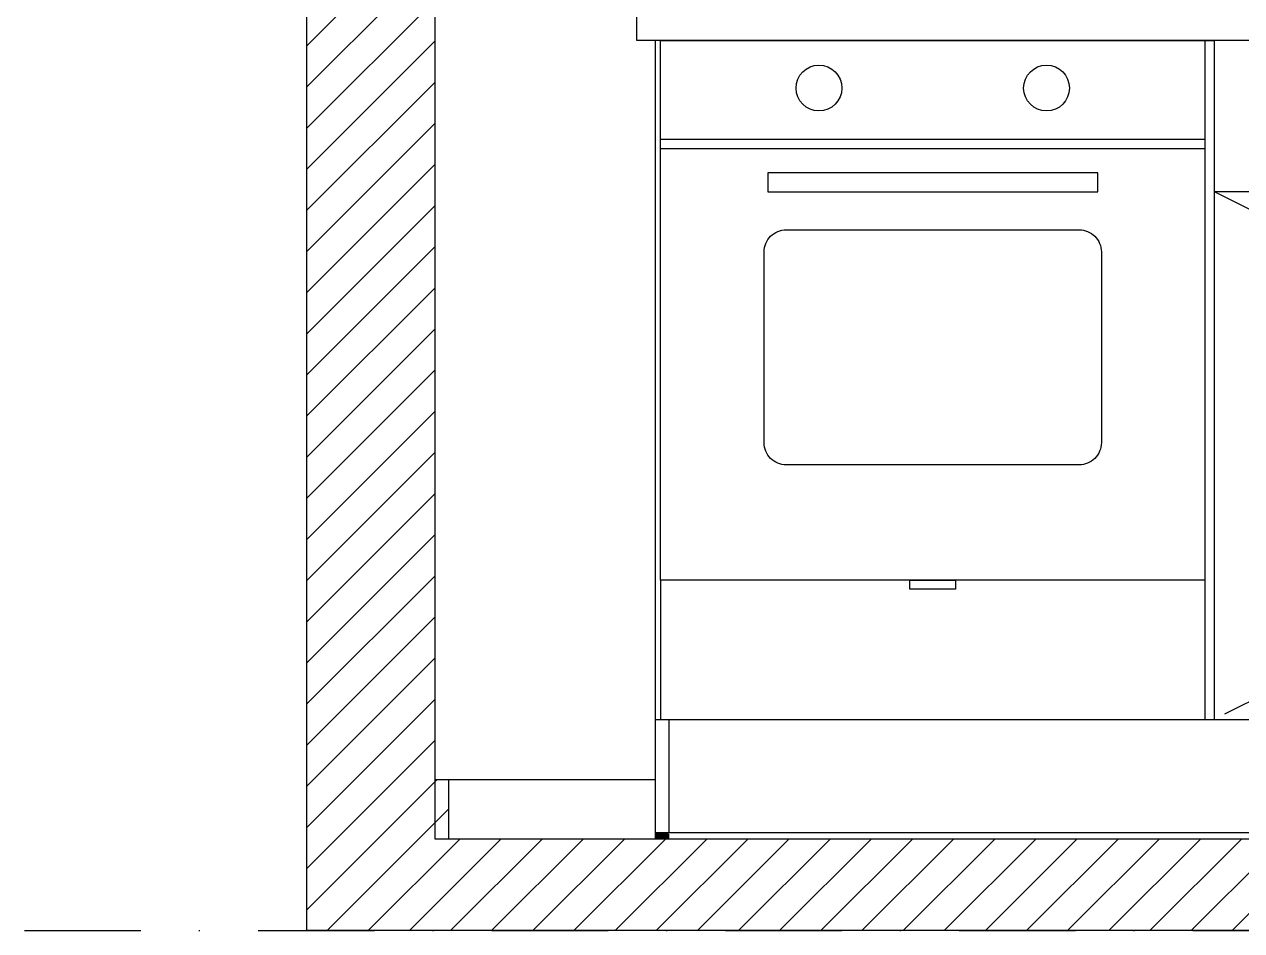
# Model space of a CAD drawing. Header units: millimetres. Extents: x 15064 to 17168, y 16262 to 17454.
# Drawn here: x 16237.8 to 16370.6, y 16648 to 16746.9 of the extents above; entities that cross this region are included whole.
import ezdxf

# ---------------------------------------------------------------- set-up
doc = ezdxf.new("R2010")
doc.units = ezdxf.units.MM
doc.linetypes.add('NASCOSTA', pattern=[9.525, 6.35, -3.175])
doc.linetypes.add('TRATTOPUNTO', pattern=[25.4, 12.7, -6.35, 0, -6.35])
for name, color, linetype in [('apertura ante', 8, 'NASCOSTA'), ('muri', 30, 'Continuous'), ('piastrelle', 11, 'Continuous'), ('sezioni', 235, 'Continuous')]:
    doc.layers.add(name, color=color, linetype=linetype)

msp = doc.modelspace()

# ---------------------------------------------------------------- hatches: boundary and pattern name
at = {"layer": 'piastrelle'}
h = msp.add_hatch(dxfattribs=at)
h.set_pattern_fill('ANSI31', color=256)
h.paths.add_polyline_path([(16284.12, 16664.49), (16282.62, 16664.49), (16282.62, 16657.99), (16284.12, 16657.99)])
h.paths.add_polyline_path([(16568.12, 16664.49), (16566.62, 16664.49), (16566.62, 16657.99), (16568.12, 16657.99)])

# ---------------------------------------------------------------- linework, layer by layer
for p, q in [((16304.62, 16745.15), (16304.62, 16748.65)), ((16488.63, 16745.15), (16304.62, 16745.15)), ((16306.62, 16745.15), (16306.62, 16658.65)), ((16365.62, 16745.15), (16367.62, 16745.15)), ((16367.62, 16745.15), (16367.62, 16671.05)), ((16354.92, 16730.71), (16318.92, 16730.71)), ((16318.92, 16730.71), (16318.92, 16728.64)), ((16354.92, 16728.64), (16354.92, 16730.71)), ((16318.92, 16728.64), (16354.92, 16728.64)), ((16367.62, 16728.65), (16425.62, 16728.65)), ((16307.22, 16686.25), (16307.22, 16671.05)), ((16334.42, 16685.25), (16334.42, 16686.25)), ((16334.42, 16686.25), (16339.42, 16686.25)), ((16339.42, 16686.25), (16339.42, 16685.25)), ((16366.62, 16686.25), (16366.62, 16671.05)), ((16339.42, 16685.25), (16334.42, 16685.25)), ((16306.62, 16671.05), (16486.63, 16671.05)), ((16306.62, 16671.05), (16308.12, 16671.05)), ((16308.12, 16671.05), (16308.12, 16658.65)), ((16308.12, 16658.65), (16306.62, 16658.65)), ((16486.63, 16658.65), (16306.62, 16658.65))]:
    msp.add_line(p, q)
for points in [[(16366.62, 16686.25), (16366.62, 16686.25), (16307.22, 16686.25), (16307.22, 16745.15), (16366.62, 16745.15), (16366.62, 16686.25)], [(16307.22, 16734.36), (16366.62, 16734.36)], [(16307.22, 16733.37), (16366.62, 16733.37)]]:
    msp.add_lwpolyline(points)
msp.add_lwpolyline([(16320.94, 16724.48), (16352.9, 16724.48, -0.414214), (16355.32, 16722.07), (16355.32, 16701.24, -0.414214), (16352.9, 16698.82), (16320.94, 16698.82, -0.414214), (16318.52, 16701.24), (16318.52, 16722.07, -0.414214)], format="xyb", close=True)
at = {"lineweight": 25}
for points in [[(16306.64, 16658.51), (16306.64, 16658.02), (16306.65, 16658.02), (16306.65, 16658.02)], [(16306.64, 16658.51), (16306.65, 16658.51), (16306.65, 16658.51)], [(16306.65, 16658.01), (16306.65, 16658.01), (16306.65, 16658.01), (16306.65, 16658.02), (16306.65, 16658.02), (16306.65, 16658.02), (16306.64, 16658.02), (16306.64, 16658.02), (16306.64, 16658.02)], [(16306.65, 16658.51), (16306.65, 16658.02), (16306.66, 16658.02), (16306.66, 16658.02), (16306.67, 16658.02)], [(16306.65, 16658.51), (16306.66, 16658.51), (16306.66, 16658.51), (16306.67, 16658.51)], [(16306.65, 16658.02), (16306.65, 16658.02), (16306.65, 16658.01)], [(16306.67, 16658.01), (16306.66, 16658.01), (16306.66, 16658.01), (16306.66, 16658.01), (16306.66, 16658.02), (16306.66, 16658.02), (16306.65, 16658.02), (16306.65, 16658.02), (16306.65, 16658.02)], [(16307.96, 16658), (16307.91, 16658), (16307.86, 16658), (16307.8, 16658), (16307.74, 16658), (16307.68, 16658), (16307.62, 16658), (16307.54, 16658), (16307.47, 16658), (16307.4, 16658), (16307.33, 16658), (16307.26, 16658), (16307.19, 16658), (16307.12, 16658), (16307.05, 16658), (16306.99, 16658), (16306.93, 16658), (16306.88, 16658), (16306.83, 16658), (16306.78, 16658), (16306.74, 16658), (16306.71, 16658), (16306.69, 16658), (16306.67, 16658), (16306.66, 16658), (16306.65, 16658), (16306.65, 16658.01)], [(16306.65, 16658.01), (16306.65, 16658.01)], [(16306.67, 16657.99), (16306.66, 16657.99), (16306.66, 16657.99), (16306.66, 16657.99), (16306.66, 16657.99), (16306.66, 16658), (16306.65, 16658), (16306.65, 16658), (16306.65, 16658)], [(16306.67, 16658.01), (16306.67, 16658.01), (16306.67, 16658.02), (16306.67, 16658.02), (16306.67, 16658.02), (16306.67, 16658.51)], [(16306.69, 16658.51), (16306.68, 16658.51), (16306.68, 16658.51), (16306.68, 16658.51), (16306.67, 16658.51), (16306.67, 16658.51)], [(16306.69, 16658.01), (16306.68, 16658.01), (16306.68, 16658.01), (16306.68, 16658.02), (16306.68, 16658.02), (16306.68, 16658.02), (16306.67, 16658.02), (16306.67, 16658.02), (16306.67, 16658.02)], [(16307.95, 16657.99), (16307.9, 16657.99), (16307.85, 16657.99), (16307.79, 16657.99), (16307.73, 16657.99), (16307.67, 16657.99), (16307.59, 16657.99), (16307.52, 16657.99), (16307.45, 16657.99), (16307.38, 16657.99), (16307.3, 16657.99), (16307.23, 16657.99), (16307.16, 16657.99), (16307.09, 16657.99), (16307.02, 16657.99), (16306.96, 16657.99), (16306.9, 16657.99), (16306.85, 16657.99), (16306.8, 16657.99), (16306.76, 16657.99), (16306.73, 16657.99), (16306.7, 16657.99), (16306.68, 16657.99), (16306.67, 16657.99), (16306.67, 16657.99)], [(16306.68, 16658.51), (16306.68, 16658.65)], [(16306.68, 16658.51), (16306.68, 16658.02), (16306.68, 16658.02), (16306.68, 16658.02), (16306.69, 16658.02)], [(16306.69, 16658.01), (16306.69, 16658.01), (16306.69, 16658.02), (16306.69, 16658.02), (16306.69, 16658.02), (16306.69, 16658.51)], [(16306.73, 16658.51), (16306.72, 16658.51), (16306.71, 16658.51), (16306.71, 16658.51), (16306.7, 16658.51), (16306.69, 16658.51)], [(16306.71, 16658.51), (16306.71, 16658.02), (16306.71, 16658.02), (16306.72, 16658.02), (16306.73, 16658.02)], [(16306.72, 16658.01), (16306.71, 16658.01), (16306.71, 16658.01), (16306.71, 16658.02), (16306.71, 16658.02), (16306.71, 16658.02), (16306.71, 16658.02), (16306.71, 16658.02)], [(16306.72, 16658.01), (16306.72, 16658.01), (16306.72, 16658.01), (16306.72, 16658.01), (16306.73, 16658.02), (16306.73, 16658.02), (16306.73, 16658.51)], [(16306.77, 16658.51), (16306.76, 16658.51), (16306.76, 16658.51), (16306.75, 16658.51), (16306.74, 16658.51), (16306.73, 16658.51)], [(16306.75, 16658.51), (16306.75, 16658.02), (16306.76, 16658.02), (16306.76, 16658.02), (16306.77, 16658.02)], [(16306.76, 16658.01), (16306.75, 16658.01), (16306.75, 16658.02), (16306.75, 16658.02), (16306.75, 16658.02), (16306.75, 16658.02), (16306.75, 16658.02)], [(16306.76, 16658.01), (16306.76, 16658.01), (16306.77, 16658.01), (16306.77, 16658.01), (16306.77, 16658.01), (16306.77, 16658.02), (16306.77, 16658.02), (16306.77, 16658.51)], [(16306.83, 16658.51), (16306.82, 16658.51), (16306.81, 16658.51), (16306.81, 16658.51), (16306.8, 16658.51), (16306.79, 16658.51), (16306.77, 16658.51)], [(16306.8, 16658.51), (16306.8, 16658.02), (16306.81, 16658.02), (16306.81, 16658.02), (16306.82, 16658.02), (16306.83, 16658.02)], [(16306.81, 16658.01), (16306.81, 16658.02), (16306.81, 16658.02), (16306.81, 16658.02), (16306.8, 16658.02), (16306.8, 16658.02), (16306.8, 16658.02)], [(16306.81, 16658.01), (16306.82, 16658.01), (16306.82, 16658.01), (16306.82, 16658.01), (16306.83, 16658.01), (16306.83, 16658.02), (16306.83, 16658.02), (16306.83, 16658.51)], [(16306.9, 16658.51), (16306.89, 16658.51), (16306.88, 16658.51), (16306.87, 16658.51), (16306.87, 16658.51), (16306.85, 16658.51), (16306.83, 16658.51)], [(16306.87, 16658.02), (16306.88, 16658.01), (16306.88, 16658.01), (16306.88, 16658.01), (16306.89, 16658.01), (16306.9, 16658.02), (16306.9, 16658.02), (16306.9, 16658.51)], [(16306.87, 16658.51), (16306.87, 16658.02), (16306.87, 16658.02), (16306.88, 16658.02), (16306.89, 16658.02), (16306.9, 16658.02)], [(16306.87, 16658.02), (16306.87, 16658.02), (16306.87, 16658.02), (16306.87, 16658.02), (16306.87, 16658.02)], [(16306.97, 16658.51), (16306.96, 16658.51), (16306.95, 16658.51), (16306.94, 16658.51), (16306.94, 16658.51), (16306.92, 16658.51), (16306.9, 16658.51)], [(16306.94, 16658.51), (16306.94, 16658.02), (16306.94, 16658.02), (16306.95, 16658.01), (16306.95, 16658.01), (16306.96, 16658.01), (16306.97, 16658.02), (16306.97, 16658.02), (16306.97, 16658.02), (16306.97, 16658.51)], [(16306.94, 16658.02), (16306.94, 16658.02), (16306.95, 16658.02), (16306.96, 16658.02), (16306.97, 16658.02)], [(16307.05, 16658.51), (16307.04, 16658.51), (16307.03, 16658.51), (16307.02, 16658.51), (16307.02, 16658.51), (16307, 16658.51), (16306.97, 16658.51)], [(16307.02, 16658.51), (16307.02, 16658.02), (16307.02, 16658.02), (16307.03, 16658.01), (16307.03, 16658.01), (16307.04, 16658.01), (16307.05, 16658.02), (16307.05, 16658.02), (16307.05, 16658.02), (16307.05, 16658.51)], [(16307.02, 16658.02), (16307.02, 16658.02), (16307.03, 16658.02), (16307.04, 16658.02), (16307.05, 16658.02)], [(16307.14, 16658.51), (16307.13, 16658.51), (16307.12, 16658.51), (16307.11, 16658.51), (16307.1, 16658.51), (16307.08, 16658.51), (16307.05, 16658.51)], [(16307.1, 16658.51), (16307.1, 16658.02), (16307.11, 16658.02), (16307.11, 16658.01), (16307.12, 16658.01), (16307.13, 16658.01), (16307.14, 16658.02), (16307.14, 16658.02), (16307.14, 16658.02), (16307.14, 16658.51)], [(16307.1, 16658.02), (16307.11, 16658.02), (16307.12, 16658.02), (16307.13, 16658.02), (16307.14, 16658.02)], [(16307.14, 16658.51), (16307.14, 16658.51), (16307.14, 16658.51)], [(16307.23, 16658.51), (16307.22, 16658.51), (16307.21, 16658.51), (16307.2, 16658.51), (16307.19, 16658.51), (16307.16, 16658.51), (16307.14, 16658.51)], [(16307.19, 16658.51), (16307.19, 16658.02), (16307.2, 16658.02), (16307.2, 16658.01), (16307.21, 16658.01), (16307.22, 16658.01), (16307.23, 16658.02), (16307.23, 16658.02), (16307.23, 16658.02), (16307.23, 16658.51)], [(16307.19, 16658.02), (16307.2, 16658.02), (16307.21, 16658.02), (16307.22, 16658.02), (16307.23, 16658.02)], [(16307.32, 16658.51), (16307.31, 16658.51), (16307.3, 16658.51), (16307.29, 16658.51), (16307.28, 16658.51), (16307.26, 16658.51), (16307.23, 16658.51)], [(16307.28, 16658.51), (16307.28, 16658.02), (16307.29, 16658.02), (16307.29, 16658.01), (16307.3, 16658.01), (16307.31, 16658.01), (16307.32, 16658.02), (16307.32, 16658.02), (16307.32, 16658.02), (16307.32, 16658.51)], [(16307.28, 16658.02), (16307.29, 16658.02), (16307.3, 16658.02), (16307.31, 16658.02), (16307.32, 16658.02)], [(16307.42, 16658.51), (16307.41, 16658.51), (16307.4, 16658.51), (16307.39, 16658.51), (16307.38, 16658.51), (16307.35, 16658.51), (16307.32, 16658.51)], [(16307.38, 16658.51), (16307.38, 16658.02), (16307.38, 16658.02), (16307.38, 16658.02), (16307.39, 16658.01), (16307.4, 16658.01), (16307.41, 16658.01), (16307.41, 16658.02), (16307.42, 16658.02), (16307.42, 16658.51)], [(16307.38, 16658.02), (16307.39, 16658.02), (16307.4, 16658.02), (16307.41, 16658.02), (16307.42, 16658.02)], [(16307.51, 16658.51), (16307.5, 16658.51), (16307.49, 16658.51), (16307.48, 16658.51), (16307.47, 16658.51), (16307.44, 16658.51), (16307.42, 16658.51)], [(16307.47, 16658.51), (16307.47, 16658.02), (16307.47, 16658.02), (16307.47, 16658.02), (16307.49, 16658.01), (16307.49, 16658.01), (16307.5, 16658.01), (16307.51, 16658.02), (16307.51, 16658.02), (16307.51, 16658.51)], [(16307.47, 16658.02), (16307.48, 16658.02), (16307.49, 16658.02), (16307.5, 16658.02), (16307.51, 16658.02)], [(16307.6, 16658.51), (16307.59, 16658.51), (16307.58, 16658.51), (16307.57, 16658.51), (16307.56, 16658.51), (16307.54, 16658.51), (16307.51, 16658.51)], [(16307.56, 16658.51), (16307.56, 16658.02), (16307.56, 16658.02), (16307.57, 16658.02), (16307.58, 16658.01), (16307.58, 16658.01), (16307.59, 16658.01), (16307.6, 16658.02), (16307.6, 16658.02), (16307.6, 16658.51)], [(16307.56, 16658.02), (16307.57, 16658.02), (16307.58, 16658.02), (16307.59, 16658.02), (16307.6, 16658.02)], [(16307.69, 16658.51), (16307.68, 16658.51), (16307.67, 16658.51), (16307.66, 16658.51), (16307.65, 16658.51), (16307.63, 16658.51), (16307.6, 16658.51)], [(16307.65, 16658.51), (16307.65, 16658.02), (16307.65, 16658.02), (16307.66, 16658.02), (16307.67, 16658.01), (16307.67, 16658.01), (16307.68, 16658.01), (16307.68, 16658.02), (16307.69, 16658.02), (16307.69, 16658.51)], [(16307.65, 16658.02), (16307.66, 16658.02), (16307.67, 16658.02), (16307.68, 16658.02), (16307.69, 16658.02)], [(16307.77, 16658.51), (16307.77, 16658.51), (16307.76, 16658.51), (16307.75, 16658.51), (16307.74, 16658.51), (16307.71, 16658.51), (16307.69, 16658.51)], [(16307.74, 16658.51), (16307.74, 16658.02), (16307.74, 16658.02), (16307.74, 16658.02), (16307.75, 16658.01), (16307.75, 16658.01), (16307.76, 16658.01), (16307.77, 16658.02), (16307.77, 16658.02), (16307.77, 16658.51)], [(16307.74, 16658.02), (16307.75, 16658.02), (16307.76, 16658.02), (16307.77, 16658.02), (16307.77, 16658.02)], [(16307.84, 16658.51), (16307.84, 16658.51), (16307.83, 16658.51), (16307.83, 16658.51), (16307.81, 16658.51), (16307.79, 16658.51), (16307.77, 16658.51)], [(16307.84, 16658.02), (16307.84, 16658.01), (16307.83, 16658.01), (16307.83, 16658.01), (16307.82, 16658.01), (16307.81, 16658.02), (16307.81, 16658.02), (16307.81, 16658.51)], [(16307.81, 16658.02), (16307.83, 16658.02), (16307.83, 16658.02), (16307.84, 16658.02), (16307.84, 16658.02)], [(16307.84, 16658.02), (16307.84, 16658.02), (16307.84, 16658.02), (16307.84, 16658.02), (16307.84, 16658.51)], [(16307.91, 16658.51), (16307.91, 16658.51), (16307.9, 16658.51), (16307.89, 16658.51), (16307.88, 16658.51), (16307.86, 16658.51), (16307.84, 16658.51)], [(16307.9, 16658.01), (16307.9, 16658.01), (16307.9, 16658.01), (16307.89, 16658.01), (16307.89, 16658.01), (16307.88, 16658.02), (16307.88, 16658.02), (16307.88, 16658.51)], [(16307.88, 16658.02), (16307.89, 16658.02), (16307.9, 16658.02), (16307.91, 16658.02), (16307.91, 16658.02)], [(16307.9, 16658.01), (16307.9, 16658.02), (16307.91, 16658.02), (16307.91, 16658.02), (16307.91, 16658.02), (16307.91, 16658.02), (16307.91, 16658.02), (16307.91, 16658.51)], [(16307.97, 16658.51), (16307.97, 16658.51), (16307.96, 16658.51), (16307.94, 16658.51), (16307.93, 16658.51), (16307.91, 16658.51)], [(16307.96, 16658.01), (16307.96, 16658.01), (16307.95, 16658.01), (16307.95, 16658.01), (16307.95, 16658.01), (16307.95, 16658.02), (16307.94, 16658.02), (16307.94, 16658.51)], [(16307.94, 16658.02), (16307.96, 16658.02), (16307.97, 16658.02), (16307.97, 16658.02)], [(16308.08, 16657.99), (16308.08, 16657.99), (16308.06, 16657.99), (16308.05, 16657.99), (16308.02, 16657.99), (16307.99, 16657.99), (16307.95, 16657.99)], [(16307.96, 16658.01), (16307.97, 16658.01), (16307.97, 16658.02), (16307.97, 16658.02), (16307.97, 16658.02), (16307.97, 16658.02), (16307.97, 16658.02), (16307.97, 16658.51)], [(16308.09, 16658.01), (16308.09, 16658), (16308.08, 16658), (16308.07, 16658), (16308.06, 16658), (16308.03, 16658), (16308, 16658), (16307.96, 16658)], [(16308.02, 16658.51), (16308.01, 16658.51), (16308.01, 16658.51), (16308, 16658.51), (16307.98, 16658.51), (16307.97, 16658.51)], [(16308.01, 16658.01), (16308.01, 16658.01), (16308, 16658.01), (16308, 16658.01), (16308, 16658.01), (16308, 16658.02), (16308, 16658.02), (16308, 16658.51)], [(16308, 16658.02), (16308.01, 16658.02), (16308.01, 16658.02), (16308.02, 16658.02)], [(16308.01, 16658.01), (16308.01, 16658.01), (16308.01, 16658.02), (16308.01, 16658.02), (16308.02, 16658.02), (16308.02, 16658.02), (16308.02, 16658.02), (16308.02, 16658.51)], [(16308.06, 16658.51), (16308.05, 16658.51), (16308.05, 16658.51), (16308.04, 16658.51), (16308.03, 16658.51), (16308.02, 16658.51)], [(16308.05, 16658.01), (16308.04, 16658.01), (16308.04, 16658.01), (16308.04, 16658.01), (16308.04, 16658.02), (16308.04, 16658.02), (16308.04, 16658.51)], [(16308.04, 16658.02), (16308.05, 16658.02), (16308.05, 16658.02), (16308.06, 16658.02)], [(16308.05, 16658.01), (16308.05, 16658.01), (16308.05, 16658.01), (16308.05, 16658.02), (16308.05, 16658.02), (16308.05, 16658.02), (16308.05, 16658.02), (16308.06, 16658.02), (16308.06, 16658.02), (16308.06, 16658.51)], [(16308.06, 16658.51), (16308.06, 16658.65)], [(16308.07, 16658.01), (16308.07, 16658.01), (16308.06, 16658.02), (16308.06, 16658.02), (16308.06, 16658.02), (16308.06, 16658.51)], [(16308.08, 16658.51), (16308.08, 16658.51), (16308.07, 16658.51), (16308.06, 16658.51), (16308.06, 16658.51), (16308.06, 16658.51)], [(16308.06, 16658.02), (16308.07, 16658.02), (16308.08, 16658.02), (16308.08, 16658.02)], [(16308.07, 16658.01), (16308.07, 16658.01), (16308.08, 16658.01), (16308.08, 16658.02), (16308.08, 16658.02), (16308.08, 16658.02), (16308.08, 16658.02), (16308.08, 16658.02), (16308.08, 16658.02), (16308.08, 16658.51)], [(16308.09, 16658.01), (16308.08, 16658.01), (16308.08, 16658.02), (16308.08, 16658.02), (16308.08, 16658.02), (16308.08, 16658.51)], [(16308.09, 16658.51), (16308.09, 16658.51), (16308.08, 16658.51), (16308.08, 16658.51)], [(16308.08, 16658.02), (16308.09, 16658.02), (16308.09, 16658.02)], [(16308.09, 16658), (16308.09, 16658), (16308.09, 16658), (16308.09, 16658), (16308.09, 16657.99), (16308.08, 16657.99), (16308.08, 16657.99), (16308.08, 16657.99), (16308.08, 16657.99)], [(16308.09, 16658.51), (16308.09, 16658.02), (16308.1, 16658.02)], [(16308.09, 16658.51), (16308.1, 16658.51)], [(16308.09, 16658.01), (16308.09, 16658.01), (16308.09, 16658.01), (16308.09, 16658.02), (16308.1, 16658.02), (16308.1, 16658.02), (16308.1, 16658.02), (16308.1, 16658.02), (16308.1, 16658.51)], [(16308.09, 16658.02), (16308.09, 16658.02), (16308.09, 16658.02), (16308.09, 16658.02), (16308.09, 16658.02), (16308.09, 16658.01), (16308.09, 16658.01), (16308.09, 16658.01)], [(16308.09, 16658.01), (16308.09, 16658.01)]]:
    msp.add_lwpolyline(points, dxfattribs=at)
for centre in [(16324.5, 16739.95), (16349.34, 16739.95)]:
    msp.add_circle(centre, 2.5)
at = {"layer": 'apertura ante'}
for p, q in [((16367.62, 16728.65), (16425.62, 16699.85)), ((16425.62, 16699.85), (16367.62, 16671.05))]:
    msp.add_line(p, q, dxfattribs=at)
at = {"layer": 'muri'}
for p, q in [((16268.62, 16647.99), (16268.62, 16892.99)), ((16282.62, 16657.99), (16282.62, 16878.99)), ((16568.12, 16657.99), (16282.62, 16657.99)), ((16880.36, 16647.99), (16268.62, 16647.99))]:
    msp.add_line(p, q, dxfattribs=at)
at = {"layer": 'muri', "linetype": 'Continuous'}
for p, q in [((16268.62, 16744.57), (16282.62, 16758.57)), ((16268.62, 16740.08), (16282.62, 16754.08)), ((16268.62, 16735.59), (16282.62, 16749.59)), ((16268.62, 16731.1), (16282.62, 16745.1)), ((16268.62, 16726.61), (16282.62, 16740.61)), ((16268.62, 16722.12), (16282.62, 16736.12)), ((16268.62, 16717.63), (16282.62, 16731.63)), ((16268.62, 16713.14), (16282.62, 16727.14)), ((16268.62, 16708.65), (16282.62, 16722.65)), ((16268.62, 16704.16), (16282.62, 16718.16)), ((16268.62, 16699.67), (16282.62, 16713.67)), ((16268.62, 16695.18), (16282.62, 16709.18)), ((16268.62, 16690.69), (16282.62, 16704.69)), ((16268.62, 16686.2), (16282.62, 16700.2)), ((16268.62, 16681.71), (16282.62, 16695.71)), ((16268.62, 16677.22), (16282.62, 16691.22)), ((16268.62, 16672.73), (16282.62, 16686.73)), ((16268.62, 16668.24), (16282.62, 16682.24)), ((16268.62, 16663.75), (16282.62, 16677.75)), ((16268.62, 16659.26), (16282.62, 16673.26)), ((16268.62, 16654.77), (16282.62, 16668.77)), ((16268.62, 16650.28), (16282.62, 16664.28)), ((16270.82, 16647.99), (16282.62, 16659.79)), ((16275.31, 16647.99), (16285.31, 16657.99)), ((16279.8, 16647.99), (16289.8, 16657.99)), ((16284.29, 16647.99), (16294.29, 16657.99)), ((16288.78, 16647.99), (16298.78, 16657.99)), ((16293.27, 16647.99), (16303.27, 16657.99)), ((16297.76, 16647.99), (16307.76, 16657.99)), ((16302.25, 16647.99), (16312.25, 16657.99)), ((16306.74, 16647.99), (16316.74, 16657.99)), ((16311.23, 16647.99), (16321.23, 16657.99)), ((16315.72, 16647.99), (16325.72, 16657.99)), ((16320.21, 16647.99), (16330.21, 16657.99)), ((16324.7, 16647.99), (16334.7, 16657.99)), ((16329.19, 16647.99), (16339.19, 16657.99)), ((16333.68, 16647.99), (16343.68, 16657.99)), ((16338.17, 16647.99), (16348.17, 16657.99)), ((16342.66, 16647.99), (16352.66, 16657.99)), ((16347.15, 16647.99), (16357.15, 16657.99)), ((16351.64, 16647.99), (16361.64, 16657.99)), ((16356.13, 16647.99), (16366.13, 16657.99)), ((16360.62, 16647.99), (16370.62, 16657.99)), ((16365.11, 16647.99), (16375.11, 16657.99)), ((16369.6, 16647.99), (16379.6, 16657.99))]:
    msp.add_line(p, q, dxfattribs=at)
at = {"layer": 'piastrelle'}
for p, q in [((16282.62, 16664.49), (16306.62, 16664.49)), ((16284.12, 16657.99), (16284.12, 16664.49))]:
    msp.add_line(p, q, dxfattribs=at)
at = {"layer": 'sezioni', "linetype": 'TRATTOPUNTO'}
msp.add_line((16237.79, 16647.99), (16915.2, 16647.99), dxfattribs=at)

doc.saveas('drawing.dxf')
